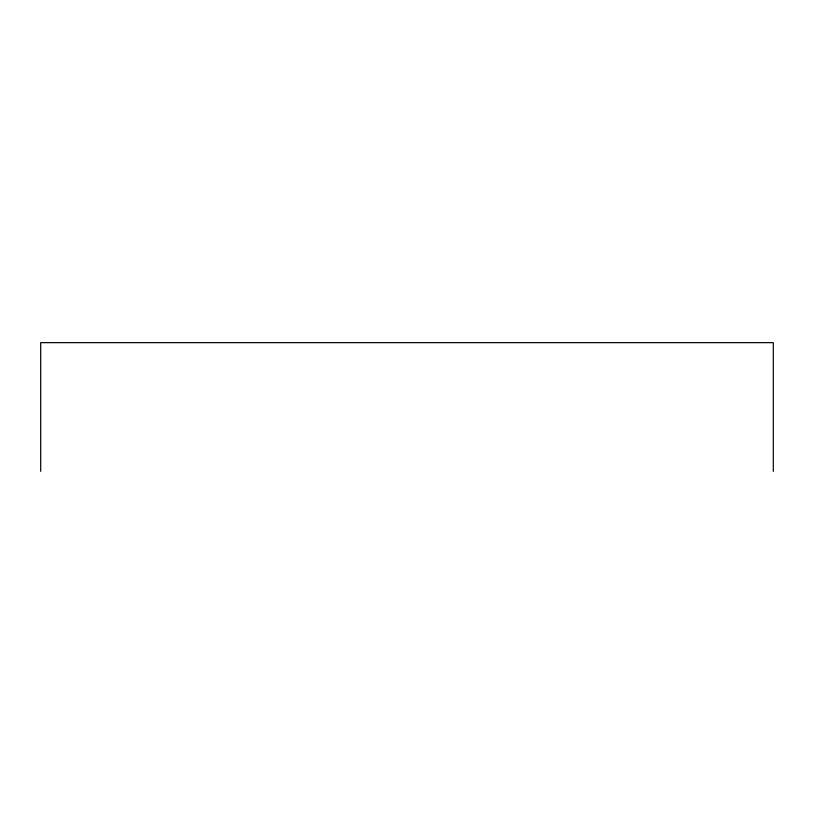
<?xml version="1.0" encoding="UTF-8"?>
<svg xmlns="http://www.w3.org/2000/svg" width="814" height="814" viewBox="0 0 814 814"><rect width="100%" height="100%" fill="white"/><g stroke="black" fill="none" stroke-linecap="round" stroke-linejoin="round"><path stroke-width="1.22" d="M773.3 471.347L773.3 342.653L40.7 342.653L40.7 471.347"/></g></svg>
